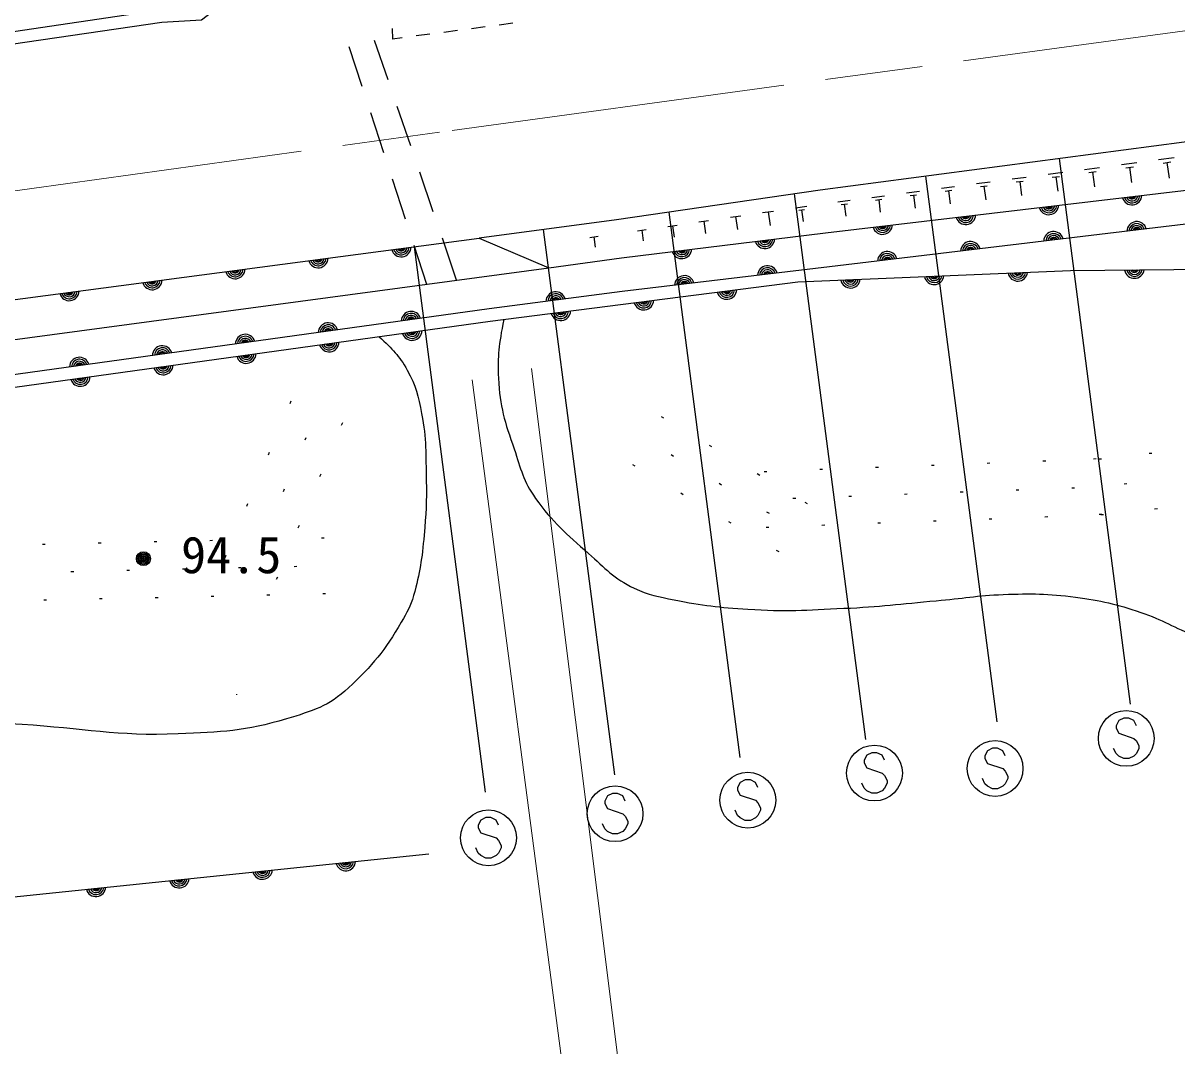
# Model space of a CAD drawing. Units: millimetres, scale not verified. Extents: x 40000 to 680000, y 20000 to 380000.
# Drawn here: x 288164 to 329514, y 268098 to 304767 of the extents above; entities that cross this region are included whole.
import ezdxf
from ezdxf.enums import TextEntityAlignment as Align

# ---------------------------------------------------------------- set-up
doc = ezdxf.new("R2010")
doc.units = ezdxf.units.MM
doc.header["$LTSCALE"] = 1000
doc.linetypes.add('CHAIN', pattern=[18.5, 12, -1.5, 3.5, -1.5])
for name, color, linetype, lineweight in [('M-BGD', 7, 'Continuous', 25), ('M-BMK', 2, 'CHAIN', 13), ('M-STR-HTXT', 7, 'Continuous', 13), ('M-STR-STRC', 7, 'Continuous', 25)]:
    doc.layers.add(name, color=color, linetype=linetype, lineweight=lineweight)
doc.styles.add('ＭＳ ゴシック', font='')
doc.styles.get('ＭＳ ゴシック').set_extended_font_data('MS Gothic')

msp = doc.modelspace()

# ---------------------------------------------------------------- linework, layer by layer
at = {"layer": 'M-BGD'}
for p, q in [((305718, 304758), (305222, 304693)), ((301391, 304571), (301408, 304195)), ((302743, 304369), (302248, 304305)), ((303735, 304499), (303239, 304434)), ((304726, 304628), (304231, 304564)), ((299841, 303932), (300307, 302506)), ((301247, 302729), (300762, 304148)), ((301752, 304240), (301408, 304195)), ((300618, 301556), (301084, 300130)), ((302056, 300363), (301571, 301782)), ((328858, 299872), (329419, 299946)), ((302865, 297998), (302380, 299417)), ((324903, 299351), (325421, 299419)), ((326207, 299523), (326740, 299593)), ((326358, 299407), (326624, 299442)), ((326491, 299425), (326561, 298892)), ((327526, 299696), (328072, 299769)), ((327680, 299578), (327954, 299614)), ((327817, 299596), (327889, 299049)), ((329017, 299750), (329297, 299787)), ((329157, 299769), (329231, 299208)), ((301394, 299180), (301860, 297754)), ((322335, 299012), (322826, 299077)), ((323612, 299180), (324117, 299247)), ((323755, 299071), (324007, 299104)), ((323881, 299088), (323948, 298583)), ((325049, 299238), (325309, 299272)), ((325179, 299255), (325247, 298737)), ((318586, 298518), (319036, 298577)), ((319822, 298681), (320286, 298742)), ((319953, 298580), (320185, 298611)), ((320069, 298595), (320130, 298132)), ((321072, 298845), (321549, 298908)), ((321207, 298742), (321446, 298773)), ((321326, 298758), (321389, 298281)), ((322474, 298906), (322719, 298938)), ((322597, 298922), (322662, 298431)), ((315841, 298143), (316255, 298203)), ((317362, 298356), (317799, 298414)), ((317486, 298261), (317704, 298290)), ((317595, 298276), (317653, 297839)), ((318713, 298420), (318938, 298450)), ((318826, 298435), (318885, 297985)), ((313514, 297805), (313886, 297859)), ((313700, 297832), (313768, 297368)), ((314667, 297972), (315060, 298029)), ((314863, 298001), (314935, 297510)), ((315959, 298054), (316166, 298084)), ((316063, 298069), (316123, 297655)), ((310179, 297321), (310489, 297366)), ((310334, 297343), (310390, 296955)), ((311271, 297479), (311601, 297527)), ((311436, 297503), (311496, 297090)), ((312382, 297641), (312733, 297692)), ((312558, 297666), (312621, 297228)), ((303700, 295554), (303189, 297051)), ((304508, 297055), (307004, 295998)), ((308471, 297084), (308769, 297124)), ((308620, 297104), (308670, 296732)), ((302171, 296803), (302626, 295410)), ((297764, 291213), (297725, 291121)), ((299607, 290436), (299568, 290343)), ((311127, 290602), (311042, 290654)), ((298297, 289903), (298258, 289811)), ((312845, 289578), (312759, 289629)), ((296987, 289370), (296948, 289278)), ((311474, 289231), (311388, 289283)), ((324811, 289060), (324711, 289056)), ((326626, 289145), (326527, 289135)), ((326810, 289135), (326710, 289131)), ((328616, 289341), (328517, 289331)), ((310103, 288885), (310017, 288936)), ((314818, 288685), (314718, 288682)), ((316817, 288760), (316717, 288757)), ((318815, 288835), (318715, 288832)), ((320814, 288910), (320714, 288907)), ((322812, 288985), (322713, 288981)), ((298830, 288593), (298791, 288501)), ((313191, 288206), (313105, 288258)), ((314562, 288553), (314476, 288604)), ((327719, 288248), (327620, 288238)), ((297520, 288060), (297481, 287968)), ((311820, 287860), (311734, 287911)), ((319852, 287874), (319752, 287870)), ((321851, 287948), (321751, 287945)), ((323849, 288023), (323749, 288020)), ((325848, 288098), (325748, 288095)), ((296210, 287527), (296171, 287435)), ((315855, 287724), (315755, 287720)), ((316280, 287528), (316194, 287579)), ((317853, 287799), (317753, 287795)), ((314909, 287181), (314823, 287233)), ((322887, 286987), (322787, 286983)), ((324886, 287062), (324786, 287058)), ((326822, 287154), (326723, 287144)), ((326885, 287137), (326785, 287133)), ((328813, 287351), (328713, 287341)), ((298053, 286750), (298014, 286658)), ((313537, 286835), (313451, 286886)), ((314893, 286687), (314793, 286683)), ((316892, 286762), (316792, 286758)), ((318890, 286837), (318790, 286833)), ((320889, 286912), (320789, 286908)), ((292957, 286168), (292857, 286165)), ((294957, 286213), (294857, 286210)), ((296743, 286217), (296704, 286125)), ((296956, 286258), (296856, 286256)), ((298956, 286303), (298856, 286301)), ((288958, 286077), (288858, 286075)), ((290958, 286123), (290858, 286120)), ((315255, 285810), (315169, 285862)), ((295433, 285684), (295394, 285592)), ((289980, 285100), (289880, 285098)), ((291980, 285145), (291880, 285143)), ((293979, 285190), (293879, 285188)), ((295979, 285236), (295879, 285233)), ((297276, 284907), (297237, 284815)), ((297978, 285281), (297878, 285278)), ((291003, 284123), (290903, 284121)), ((293002, 284168), (292902, 284166)), ((295002, 284213), (294902, 284211)), ((297001, 284258), (296901, 284256)), ((299001, 284303), (298901, 284301)), ((289003, 284078), (288903, 284076))]:
    msp.add_line(p, q, dxfattribs=at)
for points in [[(298424, 310443), (292501, 305147), (265441, 301138)], [(69041, 280892), (87342, 280414), (103187, 280640), (114243, 281180), (127004, 282579), (140842, 284505), (164889, 287732), (186528, 290456), (220128, 294668), (234720, 296678), (265555, 300778), (293135, 304804), (294558, 304882), (300363, 309352)], [(469861, 282891), (460428, 285306), (438227, 290899), (413259, 297162), (408362, 298219), (401949, 298977), (393611, 300121), (384971, 300880), (370933, 301831), (357026, 301850), (339056, 301253), (329778, 300498), (316732, 298777), (309427, 297717), (304508, 297055)], [(307004, 295998), (309604, 296356), (316926, 297250), (329956, 298790), (339124, 299503), (357054, 300477), (370842, 300284), (384815, 299272), (393450, 298547), (413021, 295848), (437852, 289480), (469597, 281142)], [(469342, 279938), (437532, 288412), (412799, 294732), (393294, 297172), (384564, 298061), (370790, 298901), (357076, 299094), (339089, 298255), (330138, 297599), (317061, 296029), (309632, 295149), (304862, 294520)], [(117578, 272226), (118245, 272608), (127470, 274766), (132562, 275442), (151954, 277718), (176690, 280619), (228790, 287152), (245932, 289463), (259541, 291321), (281091, 293958), (304508, 297055)], [(116935, 271079), (118774, 271262), (127799, 272784), (132791, 273485), (152130, 276008), (176882, 279246), (228959, 285814), (246128, 287964), (259731, 289751), (281271, 292539), (307004, 295998)], [(304900, 294078), (315925, 295489), (325706, 295895), (339276, 296023), (357080, 295727), (366367, 295166), (375301, 294398), (384138, 293444), (390186, 292670), (396114, 291587)], [(304862, 294520), (281432, 291275), (259892, 288542), (246295, 286783), (229103, 284575), (156169, 275062)], [(156263, 274403), (229185, 284111), (246355, 286345), (259936, 288122), (281488, 290836), (304900, 294078)], [(66281, 243329), (106975, 249179), (130428, 252459), (158767, 256765), (188475, 260864), (224912, 265914), (241988, 268291), (262259, 270825), (281840, 272827), (302703, 274986)]]:
    msp.add_lwpolyline(points, dxfattribs=at)
for radius in [250, 204, 159, 114, 68.2, 22.7]:
    msp.add_circle((292476, 285566), radius, dxfattribs=at)
for centre, radius, start, end in [((327904, 298602), 354, 195.5408, 357.946), ((327904, 298602), 283, 197.7649, 355.722), ((327904, 298602), 212, 201.5112, 351.9756), ((327904, 298602), 142, 209.2229, 344.2639), ((327904, 298602), 100, 219.5406, 333.9463), ((324924, 298250), 354, 195.5408, 357.946), ((324924, 298250), 283, 197.7649, 355.722), ((324924, 298250), 212, 201.5112, 351.9756), ((324924, 298250), 142, 209.2229, 344.2639), ((324924, 298250), 100, 219.5406, 333.9463), ((321945, 297898), 354, 195.5408, 357.946), ((321945, 297898), 283, 197.7649, 355.722), ((321945, 297898), 212, 201.5112, 351.9756), ((321945, 297898), 142, 209.2229, 344.2639), ((321945, 297898), 100, 219.5406, 333.9463), ((318966, 297545), 354, 195.5408, 357.946), ((318966, 297545), 283, 197.7649, 355.722), ((318966, 297545), 212, 201.5112, 351.9756), ((318966, 297545), 142, 209.2229, 344.2639), ((318966, 297545), 100, 219.5406, 333.9463), ((328074, 297296), 354, 15.6395, 178.0447), ((328074, 297296), 283, 17.8635, 175.8206), ((328074, 297296), 212, 21.6099, 172.0743), ((328074, 297296), 142, 29.3216, 164.3626), ((328074, 297296), 100, 39.6392, 154.0449), ((314747, 297038), 354, 195.7579, 358.1631), ((314747, 297038), 283, 197.9819, 355.939), ((314747, 297038), 212, 201.7283, 352.1927), ((314747, 297038), 142, 209.44, 344.481), ((314747, 297038), 100, 219.7577, 334.1633), ((322117, 296582), 354, 15.6395, 178.0447), ((325095, 296939), 354, 15.6395, 178.0447), ((325095, 296939), 283, 17.8635, 175.8206), ((325095, 296939), 212, 21.6099, 172.0743), ((325095, 296939), 142, 29.3216, 164.3626), ((325095, 296939), 100, 39.6392, 154.0449), ((301715, 296740), 354, 196.33, 358.7352), ((301715, 296740), 283, 198.5541, 356.5112), ((301715, 296740), 212, 202.3004, 352.7649), ((301715, 296740), 142, 210.0121, 345.0531), ((301715, 296740), 100, 220.3298, 334.7355), ((311769, 296675), 354, 195.7579, 358.1631), ((311769, 296675), 283, 197.9819, 355.939), ((311769, 296675), 212, 201.7283, 352.1927), ((311769, 296675), 142, 209.44, 344.481), ((311769, 296675), 100, 219.7577, 334.1633), ((319138, 296224), 354, 15.6395, 178.0447), ((319138, 296224), 283, 17.8635, 175.8206), ((322117, 296582), 283, 17.8635, 175.8206), ((322117, 296582), 212, 21.6099, 172.0743), ((322117, 296582), 142, 29.3216, 164.3626), ((322117, 296582), 100, 39.6392, 154.0449), ((298741, 296347), 354, 196.33, 358.7352), ((298741, 296347), 283, 198.5541, 356.5112), ((298741, 296347), 212, 202.3004, 352.7649), ((298741, 296347), 142, 210.0121, 345.0531), ((298741, 296347), 100, 220.3298, 334.7355), ((319138, 296224), 212, 21.6099, 172.0743), ((319138, 296224), 142, 29.3216, 164.3626), ((319138, 296224), 100, 39.6392, 154.0449), ((295766, 295954), 354, 196.33, 358.7352), ((295766, 295954), 283, 198.5541, 356.5112), ((295766, 295954), 212, 202.3004, 352.7649), ((295766, 295954), 142, 210.0121, 345.0531), ((295766, 295954), 100, 220.3298, 334.7355), ((311863, 295359), 354, 15.5574, 177.9626), ((314842, 295712), 354, 15.5574, 177.9626), ((314842, 295712), 283, 17.7814, 175.7385), ((314842, 295712), 212, 21.5278, 171.9922), ((314842, 295712), 142, 29.2395, 164.2805), ((314842, 295712), 100, 39.5572, 153.9628), ((320813, 295746), 354, 191.172, 353.5772), ((320813, 295746), 283, 193.396, 351.3531), ((320813, 295746), 212, 197.1423, 347.6068), ((320813, 295746), 142, 204.8541, 339.8951), ((320813, 295746), 100, 215.1717, 329.5774), ((323811, 295870), 354, 191.172, 353.5772), ((323811, 295870), 283, 193.396, 351.3531), ((323811, 295870), 212, 197.1423, 347.6068), ((323811, 295870), 142, 204.8541, 339.8951), ((323811, 295870), 100, 215.1717, 329.5774), ((327991, 295970), 354, 189.3382, 351.7434), ((327991, 295970), 283, 191.5623, 349.5194), ((327991, 295970), 212, 195.3086, 345.7731), ((327991, 295970), 142, 203.0203, 338.0613), ((327991, 295970), 100, 213.338, 327.7437), ((292792, 295560), 354, 196.33, 358.7352), ((292792, 295560), 283, 198.5541, 356.5112), ((292792, 295560), 212, 202.3004, 352.7649), ((292792, 295560), 142, 210.0121, 345.0531), ((292792, 295560), 100, 220.3298, 334.7355), ((311863, 295359), 283, 17.7814, 175.7385), ((311863, 295359), 212, 21.5278, 171.9922), ((311863, 295359), 142, 29.2395, 164.2805), ((311863, 295359), 100, 39.5572, 153.9628), ((317816, 295622), 354, 191.172, 353.5772), ((317816, 295622), 283, 193.396, 351.3531), ((317816, 295622), 212, 197.1423, 347.6068), ((317816, 295622), 142, 204.8541, 339.8951), ((317816, 295622), 100, 215.1717, 329.5774), ((289818, 295167), 354, 196.33, 358.7352), ((289818, 295167), 283, 198.5541, 356.5112), ((289818, 295167), 212, 202.3004, 352.7649), ((289818, 295167), 142, 210.0121, 345.0531), ((289818, 295167), 100, 220.3298, 334.7355), ((307254, 294780), 354, 16.314, 178.7192), ((307254, 294780), 283, 18.538, 176.4951), ((307254, 294780), 212, 22.2844, 172.7488), ((307254, 294780), 142, 29.9961, 165.0371), ((307254, 294780), 100, 40.3138, 154.7194), ((313381, 295218), 354, 196.0895, 358.4946), ((313381, 295218), 283, 198.3135, 356.2706), ((313381, 295218), 212, 202.0598, 352.5243), ((313381, 295218), 142, 209.7716, 344.8126), ((313381, 295218), 100, 220.0892, 334.4949), ((302070, 294078), 354, 16.6815, 179.0867), ((307430, 294457), 354, 196.0895, 358.4946), ((307430, 294457), 283, 198.3135, 356.2706), ((307430, 294457), 212, 202.0598, 352.5243), ((307430, 294457), 142, 209.7716, 344.8126), ((310405, 294837), 354, 196.0895, 358.4946), ((310405, 294837), 283, 198.3135, 356.2706), ((310405, 294837), 212, 202.0598, 352.5243), ((310405, 294837), 142, 209.7716, 344.8126), ((310405, 294837), 100, 220.0892, 334.4949), ((299098, 293667), 354, 16.6815, 179.0867), ((302070, 294078), 283, 18.9055, 176.8626), ((302070, 294078), 212, 22.6519, 173.1163), ((302070, 294078), 142, 30.3636, 165.4046), ((302070, 294078), 100, 40.6813, 155.0869), ((307430, 294457), 100, 220.0892, 334.4949), ((296126, 293255), 354, 16.6815, 179.0867), ((299098, 293667), 283, 18.9055, 176.8626), ((299098, 293667), 212, 22.6519, 173.1163), ((299098, 293667), 142, 30.3636, 165.4046), ((299098, 293667), 100, 40.6813, 155.0869), ((302102, 293745), 354, 196.6812, 359.0863), ((302102, 293745), 283, 198.9052, 356.8623), ((302102, 293745), 212, 202.6515, 353.116), ((302102, 293745), 142, 210.3633, 345.4043), ((302102, 293745), 100, 220.6809, 335.0866), ((293155, 292844), 354, 16.6815, 179.0867), ((296126, 293255), 283, 18.9055, 176.8626), ((296126, 293255), 212, 22.6519, 173.1163), ((296126, 293255), 142, 30.3636, 165.4046), ((296126, 293255), 100, 40.6813, 155.0869), ((299130, 293334), 354, 196.6812, 359.0863), ((299130, 293334), 283, 198.9052, 356.8623), ((299130, 293334), 212, 202.6515, 353.116), ((299130, 293334), 142, 210.3633, 345.4043), ((299130, 293334), 100, 220.6809, 335.0866), ((290183, 292432), 354, 16.6815, 179.0867), ((293155, 292844), 283, 18.9055, 176.8626), ((293155, 292844), 212, 22.6519, 173.1163), ((293155, 292844), 142, 30.3636, 165.4046), ((293155, 292844), 100, 40.6813, 155.0869), ((296158, 292922), 354, 196.6812, 359.0863), ((296158, 292922), 283, 198.9052, 356.8623), ((296158, 292922), 212, 202.6515, 353.116), ((296158, 292922), 142, 210.3633, 345.4043), ((296158, 292922), 100, 220.6809, 335.0866), ((290183, 292432), 283, 18.9055, 176.8626), ((290183, 292432), 212, 22.6519, 173.1163), ((290183, 292432), 142, 30.3636, 165.4046), ((290183, 292432), 100, 40.6813, 155.0869), ((293187, 292511), 354, 196.6812, 359.0863), ((293187, 292511), 283, 198.9052, 356.8623), ((293187, 292511), 212, 202.6515, 353.116), ((293187, 292511), 142, 210.3633, 345.4043), ((293187, 292511), 100, 220.6809, 335.0866), ((290215, 292100), 354, 196.6812, 359.0863), ((290215, 292100), 283, 198.9052, 356.8623), ((290215, 292100), 212, 202.6515, 353.116), ((290215, 292100), 142, 210.3633, 345.4043), ((290215, 292100), 100, 220.6809, 335.0866), ((299726, 274732), 354, 194.7071, 357.1123), ((299726, 274732), 283, 196.9312, 354.8883), ((299726, 274732), 212, 200.6775, 351.1419), ((299726, 274732), 142, 208.3892, 343.4302), ((299726, 274732), 100, 218.7069, 333.1125), ((296742, 274424), 354, 194.7071, 357.1123), ((296742, 274424), 283, 196.9312, 354.8883), ((296742, 274424), 212, 200.6775, 351.1419), ((296742, 274424), 142, 208.3892, 343.4302), ((296742, 274424), 100, 218.7069, 333.1125), ((290774, 273806), 354, 194.7071, 357.1123), ((290774, 273806), 283, 196.9312, 354.8883), ((290774, 273806), 212, 200.6775, 351.1419), ((290774, 273806), 142, 208.3892, 343.4302), ((290774, 273806), 100, 218.7069, 333.1125), ((293758, 274115), 354, 194.7071, 357.1123), ((293758, 274115), 283, 196.9312, 354.8883), ((293758, 274115), 212, 200.6775, 351.1419), ((293758, 274115), 142, 208.3892, 343.4302), ((293758, 274115), 100, 218.7069, 333.1125)]:
    msp.add_arc(centre, radius, start, end, dxfattribs=at)
for points, knots in [([(305387, 294141), (305213, 293214), (305167, 292858), (305200, 292032), (305240, 291020), (305434, 290460), (305761, 289502), (306005, 288786), (306090, 288341), (306529, 287725), (307149, 286855), (307629, 286466), (308426, 285755), (309026, 285221), (309338, 284859), (310060, 284506), (310586, 284249), (310927, 284208), (311501, 284090), (312520, 283881), (313105, 283825), (314143, 283754), (315481, 283662), (316237, 283726), (317577, 283786), (318875, 283844), (319597, 283944), (320891, 284058), (321830, 284140), (322351, 284248), (323293, 284282), (324303, 284318), (324877, 284321), (325879, 284186), (326808, 284061), (327328, 283942), (328217, 283642), (329015, 283371), (329413, 283090), (330202, 282793), (330792, 282571), (331118, 282409), (331739, 282297), (332348, 282187), (332713, 282199), (333324, 282297), (333843, 282380), (334183, 282360), (334621, 282649), (335643, 283324), (335859, 284109), (336731, 284969), (337428, 285658), (337812, 286084), (338663, 286570), (339602, 287107), (340214, 287290), (341280, 287475), (342456, 287679), (343143, 287489), (344335, 287550), (345570, 287613), (346260, 287685), (347489, 287822), (349203, 288014), (350151, 288229), (351868, 288398), (352902, 288500), (353487, 288543), (354526, 288527), (356050, 288502), (356896, 288327), (358417, 288222), (361133, 288035), (362663, 288046), (365376, 287810), (367430, 287631), (368551, 287216), (370611, 287122), (373237, 287002), (374718, 286971), (377340, 287160), (378735, 287260), (379518, 287342), (380895, 287592), (382606, 287902), (383576, 288054), (385242, 288553), (386674, 288981), (387450, 289327), (388780, 290010), (389259, 290255), (389539, 290396), (389933, 290762), (390261, 291067), (390412, 291328), (390477, 291771), (390526, 292103), (390501, 292282), (390413, 292628)], [0, 0, 0, 0, 1, 1, 1, 2, 2, 2, 3, 3, 3, 4, 4, 4, 5, 5, 5, 6, 6, 6, 7, 7, 7, 8, 8, 8, 9, 9, 9, 10, 10, 10, 11, 11, 11, 12, 12, 12, 13, 13, 13, 14, 14, 14, 15, 15, 15, 16, 16, 16, 17, 17, 17, 18, 18, 18, 19, 19, 19, 20, 20, 20, 21, 21, 21, 22, 22, 22, 23, 23, 23, 24, 24, 24, 25, 25, 25, 26, 26, 26, 27, 27, 27, 28, 28, 28, 29, 29, 29, 30, 30, 30, 31, 31, 31, 32, 32, 32, 33, 33, 33, 33]), ([(300917, 293527), (301420, 293059), (301630, 292859), (301934, 292324), (302250, 291767), (302319, 291393), (302446, 290765), (302632, 289844), (302589, 289304), (302611, 288364), (302629, 287600), (302604, 287171), (302537, 286410), (302460, 285554), (302385, 285072), (302158, 284243), (302049, 283848), (301924, 283645), (301719, 283290), (301128, 282268), (300685, 281745), (299826, 280936), (299118, 280270), (298530, 280105), (297600, 279823), (296136, 279380), (295250, 279346), (293722, 279283), (291535, 279192), (290313, 279481), (288129, 279622), (286895, 279702), (286197, 279670), (284972, 279836), (284522, 279896), (284244, 279881), (283835, 280078), (282775, 280586), (282799, 281609), (281959, 282430), (281329, 283046), (281035, 283509), (280242, 283893), (279251, 284372), (278576, 284372), (277476, 284433), (275985, 284517), (275132, 284441), (273662, 284179), (272719, 284011), (272184, 283916), (271277, 283607), (269070, 282855), (267898, 282259), (265714, 281445), (265088, 281212), (264743, 281054), (264092, 280904), (262394, 280514), (261388, 280625), (259656, 280433), (256843, 280121), (255244, 280097), (252457, 279601), (251502, 279431), (250987, 279242), (250041, 279029), (249347, 278873), (248959, 278777), (248260, 278648), (246437, 278309), (245406, 277898), (243555, 278012), (242697, 278064), (242180, 278213), (241457, 278679), (240939, 279013), (240678, 279303), (240408, 279856), (239786, 281128), (240225, 282066), (240312, 283480), (240369, 284402), (240401, 284738), (240567, 285832)], [0, 0, 0, 0, 1, 1, 1, 2, 2, 2, 3, 3, 3, 4, 4, 4, 5, 5, 5, 6, 6, 6, 7, 7, 7, 8, 8, 8, 9, 9, 9, 10, 10, 10, 11, 11, 11, 12, 12, 12, 13, 13, 13, 14, 14, 14, 15, 15, 15, 16, 16, 16, 17, 17, 17, 18, 18, 18, 19, 19, 19, 20, 20, 20, 21, 21, 21, 22, 22, 22, 23, 23, 23, 24, 24, 24, 25, 25, 25, 26, 26, 26, 27, 27, 27, 28, 28, 28, 28])]:
    msp.add_open_spline(points, degree=3, knots=knots, dxfattribs=at)
msp.add_open_spline([(295820, 280682), (295820, 280697), (295820, 280697), (295820, 280713)], degree=3, dxfattribs=at)
at = {"layer": 'M-BMK'}
msp.add_lwpolyline([(267922, 296001), (303541, 300917), (326440, 304040), (345078, 306511)], dxfattribs=at)
at = {"layer": 'M-STR-HTXT'}
for p, q in [((306382, 292384), (310755, 257473)), ((304263, 291979), (308835, 257144))]:
    msp.add_line(p, q, dxfattribs=at)
at = {"layer": 'M-STR-STRC'}
for p, q in [((327852, 280353), (325302, 299908)), ((323067, 279722), (320517, 299277)), ((318362, 279089), (315812, 298644)), ((313867, 278436), (311317, 297991)), ((309366, 277811), (306815, 297365)), ((304739, 277193), (302189, 296748)), ((327427, 279761), (327336, 279579)), ((327336, 279579), (327336, 279489)), ((327609, 279852), (327427, 279761)), ((327790, 279852), (327609, 279852)), ((327972, 279761), (327790, 279852)), ((328063, 279579), (327972, 279761)), ((327336, 279489), (327427, 279307)), ((327427, 279307), (327972, 279125)), ((327972, 279125), (328063, 279034)), ((322907, 278771), (322725, 278680)), ((323089, 278771), (322907, 278771)), ((323271, 278680), (323089, 278771)), ((327336, 278579), (327245, 278761)), ((328063, 279034), (328154, 278852)), ((328154, 278761), (328063, 278579)), ((328154, 278852), (328154, 278761)), ((318402, 278518), (318311, 278337)), ((318311, 278337), (318311, 278246)), ((318584, 278609), (318402, 278518)), ((318766, 278609), (318584, 278609)), ((318948, 278518), (318766, 278609)), ((319039, 278337), (318948, 278518)), ((322725, 278680), (322635, 278499)), ((322635, 278499), (322635, 278408)), ((322635, 278408), (322725, 278226)), ((323362, 278499), (323271, 278680)), ((327427, 278489), (327336, 278579)), ((327609, 278398), (327427, 278489)), ((327790, 278398), (327609, 278398)), ((327972, 278489), (327790, 278398)), ((328063, 278579), (327972, 278489)), ((318311, 278246), (318402, 278064)), ((318402, 278064), (318948, 277882)), ((318948, 277882), (319039, 277791)), ((322725, 278226), (323271, 278044)), ((323271, 278044), (323362, 277953)), ((323362, 277953), (323453, 277771)), ((313863, 277546), (313772, 277364)), ((314045, 277637), (313863, 277546)), ((314227, 277637), (314045, 277637)), ((314409, 277546), (314227, 277637)), ((314499, 277364), (314409, 277546)), ((318311, 277337), (318221, 277518)), ((319039, 277791), (319130, 277609)), ((319130, 277518), (319039, 277337)), ((319130, 277609), (319130, 277518)), ((322635, 277499), (322544, 277680)), ((322725, 277408), (322635, 277499)), ((323362, 277499), (323271, 277408)), ((323453, 277680), (323362, 277499)), ((323453, 277771), (323453, 277680)), ((309108, 277059), (309017, 276877)), ((309290, 277150), (309108, 277059)), ((309471, 277150), (309290, 277150)), ((309653, 277059), (309471, 277150)), ((309744, 276877), (309653, 277059)), ((313772, 277364), (313772, 277273)), ((313772, 277273), (313863, 277091)), ((313863, 277091), (314409, 276909)), ((318402, 277246), (318311, 277337)), ((318584, 277155), (318402, 277246)), ((318766, 277155), (318584, 277155)), ((318948, 277246), (318766, 277155)), ((319039, 277337), (318948, 277246)), ((322907, 277317), (322725, 277408)), ((323089, 277317), (322907, 277317)), ((323271, 277408), (323089, 277317)), ((309017, 276877), (309017, 276787)), ((309017, 276787), (309108, 276605)), ((314409, 276909), (314499, 276818)), ((314499, 276818), (314590, 276637)), ((314590, 276637), (314590, 276546)), ((304750, 276286), (304569, 276195)), ((304932, 276286), (304750, 276286)), ((305114, 276195), (304932, 276286)), ((309108, 276605), (309653, 276423)), ((309653, 276423), (309744, 276332)), ((309744, 276332), (309835, 276150)), ((313772, 276364), (313681, 276546)), ((313863, 276273), (313772, 276364)), ((314045, 276182), (313863, 276273)), ((314409, 276273), (314227, 276182)), ((314499, 276364), (314409, 276273)), ((314590, 276546), (314499, 276364)), ((304569, 276195), (304478, 276013)), ((304478, 276013), (304478, 275922)), ((304478, 275922), (304569, 275740)), ((305205, 276013), (305114, 276195)), ((309017, 275877), (308926, 276059)), ((309108, 275787), (309017, 275877)), ((309744, 275877), (309653, 275787)), ((309835, 276059), (309744, 275877)), ((309835, 276150), (309835, 276059)), ((314227, 276182), (314045, 276182)), ((304569, 275740), (305114, 275558)), ((305114, 275558), (305205, 275467)), ((305205, 275467), (305296, 275286)), ((309290, 275696), (309108, 275787)), ((309471, 275696), (309290, 275696)), ((309653, 275787), (309471, 275696)), ((304478, 275013), (304387, 275195)), ((304569, 274922), (304478, 275013)), ((305205, 275013), (305114, 274922)), ((305296, 275195), (305205, 275013)), ((305296, 275286), (305296, 275195)), ((304750, 274831), (304569, 274922)), ((304932, 274831), (304750, 274831)), ((305114, 274922), (304932, 274831))]:
    msp.add_line(p, q, dxfattribs=at)
for centre in [(327699, 279125), (318675, 277882), (322998, 278044), (314136, 276909), (309380, 276423), (304841, 275558)]:
    msp.add_circle(centre, 1000, dxfattribs=at)

# ---------------------------------------------------------------- texts
at = {"layer": 'M-BGD', "style": 'ＭＳ ゴシック'}
msp.add_text('94.5', height=1320, dxfattribs=at).set_placement((293827, 284648), align=Align.BOTTOM_LEFT)

doc.saveas('drawing.dxf')
